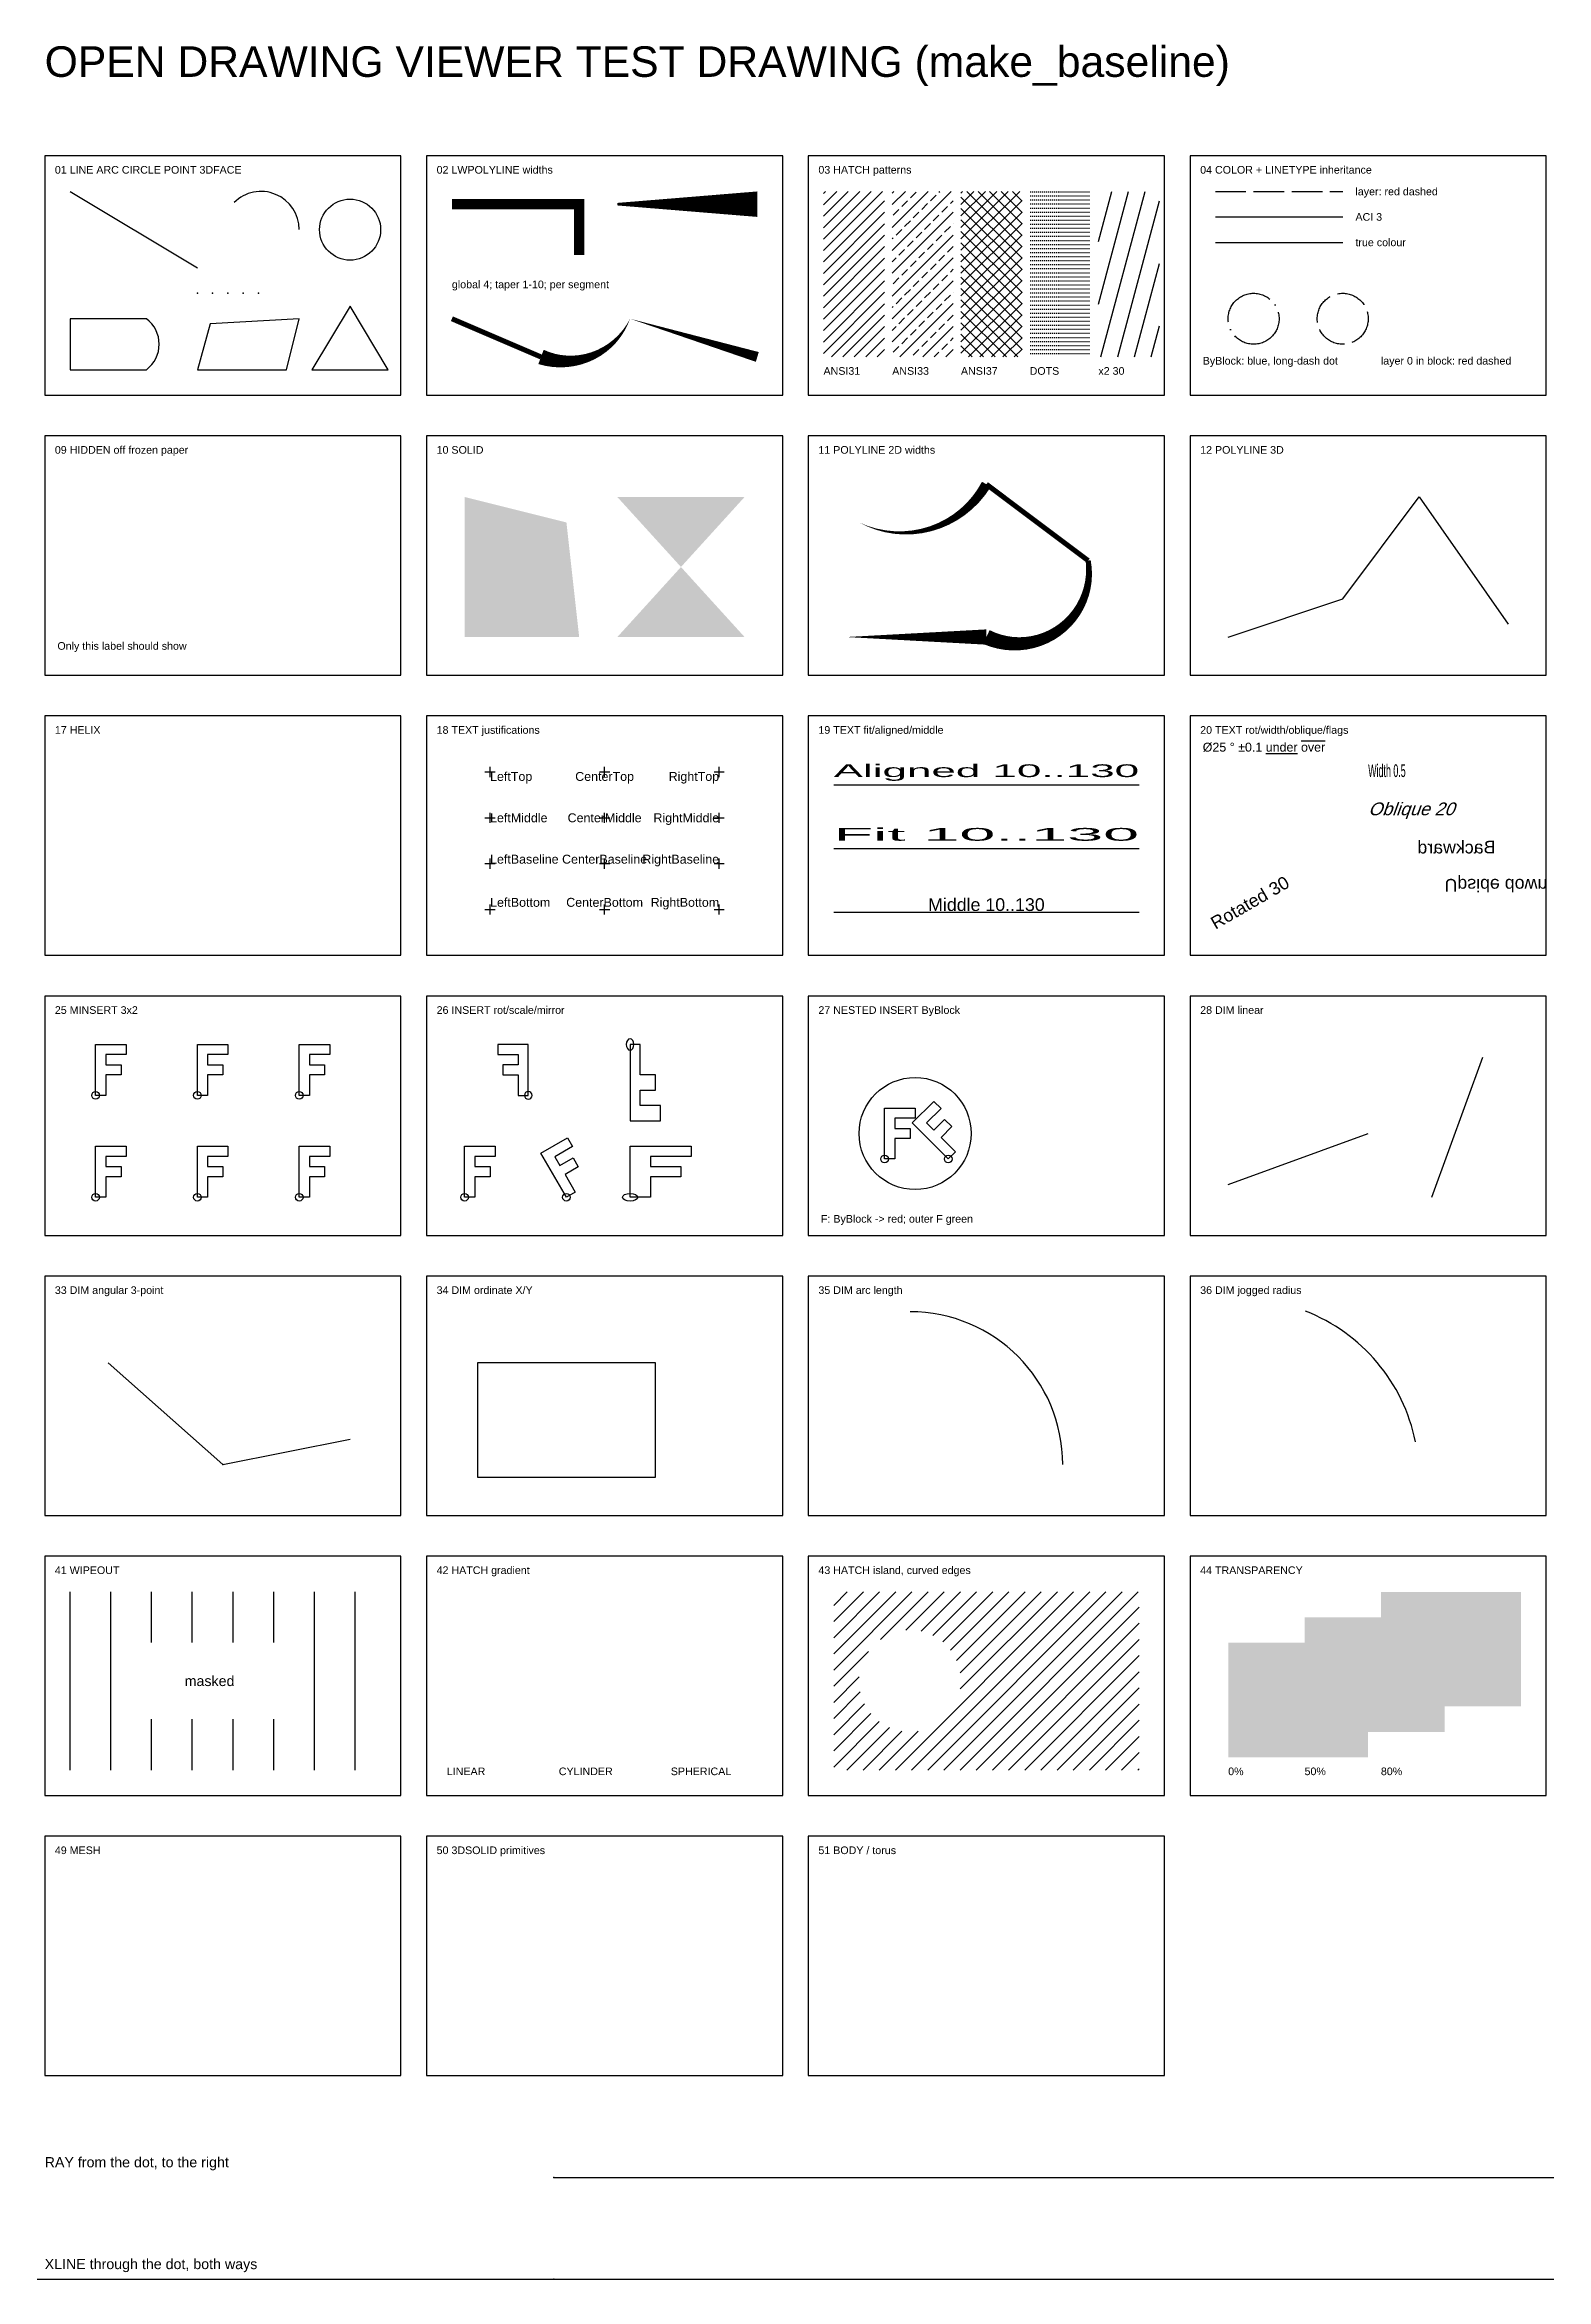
# Model space of a CAD drawing. Header units: millimetres. Extents: x 0 to 1190, y -850 to 28.
# Drawn here: x 0 to 590, y -850 to 28 of the extents above; entities that cross this region are included whole.
import ezdxf
from ezdxf.enums import TextEntityAlignment as Align

# ---------------------------------------------------------------- set-up
doc = ezdxf.new("R2010")
doc.units = ezdxf.units.MM
doc.linetypes.add('ACAD_ISO02W100', pattern=[15, 12, -3])
doc.linetypes.add('ACAD_ISO04W100', pattern=[30, 24, -3, 0, -3])
for name, color, linetype in [('X_COLOR___LINETYPE_inheritance', 4, 'Continuous'), ('X_DIM_angular_3-point', 3, 'Continuous'), ('X_DIM_arc_length', 5, 'Continuous'), ('X_DIM_jogged_radius', 6, 'Continuous'), ('X_DIM_linear', 4, 'Continuous'), ('X_DIM_ordinate_X_Y', 4, 'Continuous'), ('X_FRAMES', 8, 'Continuous'), ('X_HATCH_gradient', 6, 'Continuous'), ('X_HATCH_island__curved_edges', 1, 'Continuous'), ('X_HATCH_patterns', 3, 'Continuous'), ('X_HIDDEN_off_frozen_paper', 3, 'Continuous'), ('X_INSERT_rot_scale_mirror', 2, 'Continuous'), ('X_LABELS', 7, 'Continuous'), ('X_LINE_ARC_CIRCLE_POINT_3DFACE', 1, 'Continuous'), ('X_LWPOLYLINE_widths', 2, 'Continuous'), ('X_MINSERT_3x2', 1, 'Continuous'), ('X_NESTED_INSERT_ByBlock', 3, 'Continuous'), ('X_POLYLINE_2D_widths', 5, 'Continuous'), ('X_POLYLINE_3D', 6, 'Continuous'), ('X_RAY', 1, 'Continuous'), ('X_RED_DASHED', 1, 'ACAD_ISO02W100'), ('X_SOLID', 4, 'Continuous'), ('X_TEXT_fit_aligned_middle', 1, 'Continuous'), ('X_TEXT_justifications', 6, 'Continuous'), ('X_TEXT_rot_width_oblique_flags', 2, 'Continuous'), ('X_TRANSPARENCY', 2, 'Continuous'), ('X_WIPEOUT', 5, 'Continuous'), ('X_XLINE', 3, 'Continuous')]:
    doc.layers.add(name, color=color, linetype=linetype)
doc.styles.get("Standard").update_dxf_attribs({"font": 'arial.ttf'})

# ---------------------------------------------------------------- blocks, each defined once
blk = doc.blocks.new('X_BYBLOCK')
at = {"color": 0, "linetype": 'BYBLOCK'}
blk.add_circle((0, 0), 10, dxfattribs=at)
blk = doc.blocks.new('X_LAYER0')
blk.add_circle((0, 0), 10)
blk = doc.blocks.new('X_F')
at = {"color": 0}
blk.add_lwpolyline([(0, 0), (0, 20), (12, 20), (12, 16), (4, 16), (4, 12), (10, 12), (10, 8), (4, 8), (4, 0)], close=True, dxfattribs=at)
blk.add_circle((0, 0), 1.5, dxfattribs=at)
blk = doc.blocks.new('X_OUTER')
at = {"color": 3}
blk.add_lwpolyline([(0, 0), (0, 20), (12, 20), (12, 16), (4, 16), (4, 12), (10, 12), (10, 8), (4, 8), (4, 0)], close=True, dxfattribs=at)
blk.add_circle((12, 10), 22)
blk.add_circle((0, 0), 1.5, dxfattribs=at)
at = {"rotation": 45}
blk.add_blockref('X_F', (25, 0), dxfattribs=at)

msp = doc.modelspace()

# ---------------------------------------------------------------- hatches: boundary and pattern name
at = {"layer": 'X_HATCH_island__curved_edges'}
h = msp.add_hatch(dxfattribs=at)
h.set_pattern_fill('ANSI31', color=256, style=0)
h.set_pattern_definition([(45, (0, 0), (-3.175, 3.175), [])])
h.paths.add_polyline_path([(310, -650), (430, -650), (430, -580), (310, -580)], flags=0)
edge = h.paths.add_edge_path(flags=0)
edge.add_arc((340, -615), 20, 0, 360)
edge = h.paths.add_edge_path(flags=0)
edge.add_ellipse((398, -615), major_axis=(22, 0), ratio=0.5, start_angle=0, end_angle=6.28319)
at = {"layer": 'X_HATCH_patterns'}
h = msp.add_hatch(dxfattribs=at)
h.set_pattern_fill('ANSI31', color=256, style=0)
h.paths.add_polyline_path([(306, -95), (330, -95), (330, -30), (306, -30)], flags=0)
h = msp.add_hatch(dxfattribs=at)
h.set_pattern_fill('ANSI33', color=256, style=0)
h.paths.add_polyline_path([(333, -95), (357, -95), (357, -30), (333, -30)], flags=0)
h = msp.add_hatch(dxfattribs=at)
h.set_pattern_fill('ANSI37', color=256, style=0)
h.paths.add_polyline_path([(360, -95), (384, -95), (384, -30), (360, -30)], flags=0)
h = msp.add_hatch(dxfattribs=at)
h.set_pattern_fill('DOTS', color=256, style=0)
h.set_pattern_definition([(0, (0, 0), (0.79375, 1.5875), [0, -0.79375])])
h.paths.add_polyline_path([(387, -95), (411, -95), (411, -30), (387, -30)], flags=0)
h = msp.add_hatch(dxfattribs=at)
h.set_pattern_fill('ANSI31', color=256, scale=2, angle=30, style=0)
h.paths.add_polyline_path([(414, -95), (438, -95), (438, -30), (414, -30)], flags=0)
at = {"layer": 'X_TRANSPARENCY', "transparency": 33554483}
msp.add_hatch(color=5, dxfattribs=at).paths.add_polyline_path([(525, -625), (580, -625), (580, -580), (525, -580)], flags=0)
at = {"layer": 'X_TRANSPARENCY', "transparency": 33554559}
msp.add_hatch(color=3, dxfattribs=at).paths.add_polyline_path([(495, -635), (550, -635), (550, -590), (495, -590)], flags=0)
at = {"layer": 'X_TRANSPARENCY', "transparency": 33554687}
msp.add_hatch(color=1, dxfattribs=at).paths.add_polyline_path([(465, -645), (520, -645), (520, -600), (465, -600)], flags=0)

# ---------------------------------------------------------------- linework, layer by layer
at = {"layer": 'X_COLOR___LINETYPE_inheritance', "color": 3}
msp.add_line((460, -40), (510, -40), dxfattribs=at)
at = {"layer": 'X_COLOR___LINETYPE_inheritance', "color": 150, "true_color": 0x0080ff}
msp.add_line((460, -50), (510, -50), dxfattribs=at)
at = {"layer": 'X_DIM_angular_3-point'}
for q in [(25, -490), (120, -520)]:
    msp.add_line((70, -530), q, dxfattribs=at)
msp.add_point((70, -530), dxfattribs=at)
at = {"layer": 'X_DIM_arc_length'}
msp.add_arc((340, -530), 60, 0, 90, dxfattribs=at)
at = {"layer": 'X_DIM_jogged_radius'}
msp.add_arc((470, -535), 70, 11.45916, 68.75494, dxfattribs=at)
at = {"layer": 'X_DIM_linear'}
for p, q in [((545, -425), (565, -370)), ((465, -420), (520, -400))]:
    msp.add_line(p, q, dxfattribs=at)
at = {"layer": 'X_DIM_ordinate_X_Y'}
msp.add_lwpolyline([(170, -535), (240, -535), (240, -490), (170, -490)], close=True, dxfattribs=at)
at = {"layer": 'X_FRAMES'}
for points in [[(0, -110), (140, -110), (140, -16), (0, -16)], [(150, -110), (290, -110), (290, -16), (150, -16)], [(300, -110), (440, -110), (440, -16), (300, -16)], [(450, -110), (590, -110), (590, -16), (450, -16)], [(0, -220), (140, -220), (140, -126), (0, -126)], [(150, -220), (290, -220), (290, -126), (150, -126)], [(300, -220), (440, -220), (440, -126), (300, -126)], [(450, -220), (590, -220), (590, -126), (450, -126)], [(0, -330), (140, -330), (140, -236), (0, -236)], [(150, -330), (290, -330), (290, -236), (150, -236)], [(300, -330), (440, -330), (440, -236), (300, -236)], [(450, -330), (590, -330), (590, -236), (450, -236)], [(0, -440), (140, -440), (140, -346), (0, -346)], [(150, -440), (290, -440), (290, -346), (150, -346)], [(300, -440), (440, -440), (440, -346), (300, -346)], [(450, -440), (590, -440), (590, -346), (450, -346)], [(0, -550), (140, -550), (140, -456), (0, -456)], [(150, -550), (290, -550), (290, -456), (150, -456)], [(300, -550), (440, -550), (440, -456), (300, -456)], [(450, -550), (590, -550), (590, -456), (450, -456)], [(0, -660), (140, -660), (140, -566), (0, -566)], [(150, -660), (290, -660), (290, -566), (150, -566)], [(300, -660), (440, -660), (440, -566), (300, -566)], [(450, -660), (590, -660), (590, -566), (450, -566)], [(0, -770), (140, -770), (140, -676), (0, -676)], [(150, -770), (290, -770), (290, -676), (150, -676)], [(300, -770), (440, -770), (440, -676), (300, -676)]]:
    msp.add_lwpolyline(points, close=True, dxfattribs=at)
at = {"layer": 'X_LINE_ARC_CIRCLE_POINT_3DFACE'}
msp.add_line((10, -30), (60, -60), dxfattribs=at)
msp.add_lwpolyline([(10, -100), (40, -100, 0.5), (40, -80), (10, -80)], format="xyb", close=True, dxfattribs=at)
msp.add_circle((120, -45), 12, dxfattribs=at)
msp.add_arc((85, -45), 15, 0, 135, dxfattribs=at)
for p in [(60, -70), (66, -70), (72, -70), (78, -70), (84, -70)]:
    msp.add_point(p, dxfattribs=at)
for points in [[(105, -100), (135, -100), (120, -75)], [(60, -100), (95, -100), (100, -80, 10), (65, -82)]]:
    msp.add_3dface(points, dxfattribs=at)
at = {"layer": 'X_LWPOLYLINE_widths', "const_width": 4}
msp.add_lwpolyline([(160, -35), (210, -35), (210, -55)], dxfattribs=at)
at = {"layer": 'X_LWPOLYLINE_widths'}
for points in [[(225, -35, 1, 10, 0), (280, -35, 0, 0, 0)], [(160, -80, 2, 2, 0), (195, -95, 6, 0, 0.4), (230, -80, 0, 4, 0), (280, -95, 0, 0, 0)]]:
    msp.add_lwpolyline(points, format="xyseb", dxfattribs=at)
at = {"layer": 'X_POLYLINE_2D_widths'}
msp.add_lwpolyline([(315, -205, 0, 6, 0), (370, -205, 6, 2, 0.6), (410, -175, 2, 2, 0), (370, -145, 4, 0, -0.4), (320, -160, 0, 0, 0)], format="xyseb", close=True, dxfattribs=at)
at = {"layer": 'X_POLYLINE_3D'}
msp.add_polyline3d([(465, -205, 0), (510, -190, 40), (540, -150, 0), (575, -200, -30)], dxfattribs=at)
at = {"layer": 'X_RAY'}
msp.add_ray((200, -810), (1, 0), dxfattribs=at)
msp.add_point((200, -810), dxfattribs=at)
at = {"layer": 'X_RED_DASHED'}
msp.add_line((460, -30), (510, -30), dxfattribs=at)
at = {"layer": 'X_SOLID'}
for points in [[(165, -205), (210, -205), (165, -150), (205, -160)], [(225, -205), (275, -205), (275, -150), (225, -150)]]:
    msp.add_solid(points, dxfattribs=at)
at = {"layer": 'X_TEXT_fit_aligned_middle', "color": 8}
for p, q in [((310, -263), (430, -263)), ((310, -288), (430, -288)), ((310, -313), (430, -313))]:
    msp.add_line(p, q, dxfattribs=at)
at = {"layer": 'X_TEXT_justifications', "color": 1}
for p, q in [((173, -258), (177, -258)), ((175, -260), (175, -256)), ((218, -258), (222, -258)), ((220, -260), (220, -256)), ((263, -258), (267, -258)), ((265, -260), (265, -256)), ((173, -276), (177, -276)), ((175, -278), (175, -274)), ((218, -276), (222, -276)), ((220, -278), (220, -274)), ((263, -276), (267, -276)), ((265, -278), (265, -274)), ((173, -294), (177, -294)), ((175, -296), (175, -292)), ((218, -294), (222, -294)), ((220, -296), (220, -292)), ((263, -294), (267, -294)), ((265, -296), (265, -292)), ((173, -312), (177, -312)), ((175, -314), (175, -310)), ((218, -312), (222, -312)), ((220, -314), (220, -310)), ((263, -312), (267, -312)), ((265, -314), (265, -310))]:
    msp.add_line(p, q, dxfattribs=at)
at = {"layer": 'X_WIPEOUT'}
for p, q in [((10, -650), (10, -580)), ((26, -650), (26, -580)), ((42, -650), (42, -580)), ((58, -650), (58, -580)), ((74, -650), (74, -580)), ((90, -650), (90, -580)), ((106, -650), (106, -580)), ((122, -650), (122, -580))]:
    msp.add_line(p, q, dxfattribs=at)
at = {"layer": 'X_XLINE'}
msp.add_xline((200, -850), (1, 0), dxfattribs=at)
msp.add_point((200, -850), dxfattribs=at)

# ---------------------------------------------------------------- block references
at = {"layer": 'X_COLOR___LINETYPE_inheritance', "color": 5, "linetype": 'ACAD_ISO04W100'}
msp.add_blockref('X_BYBLOCK', (475, -80), dxfattribs=at)
at = {"layer": 'X_INSERT_rot_scale_mirror'}
for p, xscale in [((190, -385), -1), ((230, -425), 2)]:
    msp.add_blockref('X_F', p, dxfattribs=dict(at, xscale=xscale))
at = {"layer": 'X_INSERT_rot_scale_mirror', "yscale": -1.5}
msp.add_blockref('X_F', (230, -365), dxfattribs=at)
at = {"layer": 'X_INSERT_rot_scale_mirror', "rotation": 29.999999999999996}
msp.add_blockref('X_F', (205, -425), dxfattribs=at)
at = {"layer": 'X_INSERT_rot_scale_mirror'}
msp.add_blockref('X_F', (165, -425), dxfattribs=at)
at = {"layer": 'X_MINSERT_3x2', "row_count": 2, "column_count": 3, "row_spacing": 40, "column_spacing": 40}
msp.add_blockref('X_F', (20, -425), dxfattribs=at)
at = {"layer": 'X_NESTED_INSERT_ByBlock', "color": 1}
msp.add_blockref('X_OUTER', (330, -410), dxfattribs=at)
at = {"layer": 'X_RED_DASHED'}
msp.add_blockref('X_LAYER0', (510, -80), dxfattribs=at)

# ---------------------------------------------------------------- texts
at = {"layer": 'X_COLOR___LINETYPE_inheritance'}
for s, p in [('layer: red dashed', (515, -31.5)), ('ACI 3', (515, -41.5)), ('true colour', (515, -51.5)), ('ByBlock: blue, long-dash dot', (455, -98)), ('layer 0 in block: red dashed', (525, -98))]:
    msp.add_text(s, height=3, dxfattribs=at).set_placement(p)
at = {"layer": 'X_HATCH_gradient'}
for s, p in [('LINEAR', (158, -652)), ('CYLINDER', (202, -652)), ('SPHERICAL', (246, -652))]:
    msp.add_text(s, height=3, dxfattribs=at).set_placement(p)
at = {"layer": 'X_HATCH_patterns'}
for s, p in [('ANSI31', (306, -102)), ('ANSI33', (333, -102)), ('ANSI37', (360, -102)), ('DOTS', (387, -102)), ('x2 30', (414, -102))]:
    msp.add_text(s, height=3, dxfattribs=at).set_placement(p)
at = {"layer": 'X_HIDDEN_off_frozen_paper'}
msp.add_text('Only this label should show', height=3, dxfattribs=at).set_placement((5, -210))
at = {"layer": 'X_LABELS'}
for s, height, p in [('OPEN DRAWING VIEWER TEST DRAWING (make_baseline)', 12, (0, 15)), ('01 LINE ARC CIRCLE POINT 3DFACE', 3, (4, -23)), ('02 LWPOLYLINE widths', 3, (154, -23)), ('03 HATCH patterns', 3, (304, -23)), ('04 COLOR + LINETYPE inheritance', 3, (454, -23)), ('09 HIDDEN off frozen paper', 3, (4, -133)), ('10 SOLID', 3, (154, -133)), ('11 POLYLINE 2D widths', 3, (304, -133)), ('12 POLYLINE 3D', 3, (454, -133)), ('17 HELIX', 3, (4, -243)), ('18 TEXT justifications', 3, (154, -243)), ('19 TEXT fit/aligned/middle', 3, (304, -243)), ('20 TEXT rot/width/oblique/flags', 3, (454, -243)), ('25 MINSERT 3x2', 3, (4, -353)), ('26 INSERT rot/scale/mirror', 3, (154, -353)), ('27 NESTED INSERT ByBlock', 3, (304, -353)), ('28 DIM linear', 3, (454, -353)), ('33 DIM angular 3-point', 3, (4, -463)), ('34 DIM ordinate X/Y', 3, (154, -463)), ('35 DIM arc length', 3, (304, -463)), ('36 DIM jogged radius', 3, (454, -463)), ('41 WIPEOUT', 3, (4, -573)), ('42 HATCH gradient', 3, (154, -573)), ('43 HATCH island, curved edges', 3, (304, -573)), ('44 TRANSPARENCY', 3, (454, -573)), ('49 MESH', 3, (4, -683)), ('50 3DSOLID primitives', 3, (154, -683)), ('51 BODY / torus', 3, (304, -683)), ('RAY from the dot, to the right', 4, (0, -806)), ('XLINE through the dot, both ways', 4, (0, -846))]:
    msp.add_text(s, height=height, dxfattribs=at).set_placement(p)
at = {"layer": 'X_LWPOLYLINE_widths'}
msp.add_text('global 4; taper 1-10; per segment', height=3, dxfattribs=at).set_placement((160, -68))
at = {"layer": 'X_NESTED_INSERT_ByBlock'}
msp.add_text('F: ByBlock -> red; outer F green', height=3, dxfattribs=at).set_placement((305, -435))
at = {"layer": 'X_TEXT_fit_aligned_middle'}
msp.add_text('Aligned 10..130', height=5, dxfattribs=at).set_placement((310, -260), (430, -260), align=Align.ALIGNED)
msp.add_text('Fit 10..130', height=5, dxfattribs=at).set_placement((310, -285), (430, -285), align=Align.FIT)
msp.add_text('Middle 10..130', height=5, dxfattribs=at).set_placement((370, -310), align=Align.MIDDLE)
at = {"layer": 'X_TEXT_justifications'}
msp.add_text('LeftTop', height=3.5, dxfattribs=at).set_placement((175, -258), align=Align.TOP_LEFT)
msp.add_text('CenterTop', height=3.5, dxfattribs=at).set_placement((220, -258), align=Align.TOP_CENTER)
msp.add_text('RightTop', height=3.5, dxfattribs=at).set_placement((265, -258), align=Align.TOP_RIGHT)
msp.add_text('LeftMiddle', height=3.5, dxfattribs=at).set_placement((175, -276), align=Align.MIDDLE_LEFT)
msp.add_text('CenterMiddle', height=3.5, dxfattribs=at).set_placement((220, -276), align=Align.MIDDLE_CENTER)
msp.add_text('RightMiddle', height=3.5, dxfattribs=at).set_placement((265, -276), align=Align.MIDDLE_RIGHT)
msp.add_text('LeftBaseline', height=3.5, dxfattribs=at).set_placement((175, -294))
msp.add_text('CenterBaseline', height=3.5, dxfattribs=at).set_placement((220, -294), align=Align.CENTER)
msp.add_text('RightBaseline', height=3.5, dxfattribs=at).set_placement((265, -294), align=Align.RIGHT)
msp.add_text('LeftBottom', height=3.5, dxfattribs=at).set_placement((175, -312), align=Align.BOTTOM_LEFT)
msp.add_text('CenterBottom', height=3.5, dxfattribs=at).set_placement((220, -312), align=Align.BOTTOM_CENTER)
msp.add_text('RightBottom', height=3.5, dxfattribs=at).set_placement((265, -312), align=Align.BOTTOM_RIGHT)
at = {"layer": 'X_TEXT_rot_width_oblique_flags'}
msp.add_text('%%c25 %%d %%p0.1 %%uunder%%u %%oover%%o', height=3.5, dxfattribs=at).set_placement((455, -250))
at = {"layer": 'X_TEXT_rot_width_oblique_flags', "width": 0.5}
msp.add_text('Width 0.5', height=5, dxfattribs=at).set_placement((520, -260))
at = {"layer": 'X_TEXT_rot_width_oblique_flags', "oblique": 20}
msp.add_text('Oblique 20', height=5, dxfattribs=at).set_placement((520, -275))
at = {"layer": 'X_TEXT_rot_width_oblique_flags'}
for s, text_generation_flag, p in [('Backward', 2, (570, -290)), ('Upside down', 4, (550, -300))]:
    msp.add_text(s, height=5, dxfattribs=dict(at, text_generation_flag=text_generation_flag)).set_placement(p)
msp.add_text('Rotated 30', height=5, rotation=30, dxfattribs=at).set_placement((460, -320))
at = {"layer": 'X_TRANSPARENCY'}
for s, p in [('0%', (465, -652)), ('50%', (495, -652)), ('80%', (525, -652))]:
    msp.add_text(s, height=3, dxfattribs=at).set_placement(p)

# ---------------------------------------------------------------- next in the draw order: wipeouts: each hides what was drawn before it
msp.add_wipeout([(35, -600), (105, -600), (105, -630), (35, -630)]).dxf.layer = 'X_WIPEOUT'

# ---------------------------------------------------------------- next in the draw order: texts
at = {"layer": 'X_WIPEOUT'}
msp.add_text('masked', height=4, dxfattribs=at).set_placement((55, -617))

doc.saveas('drawing.dxf')
